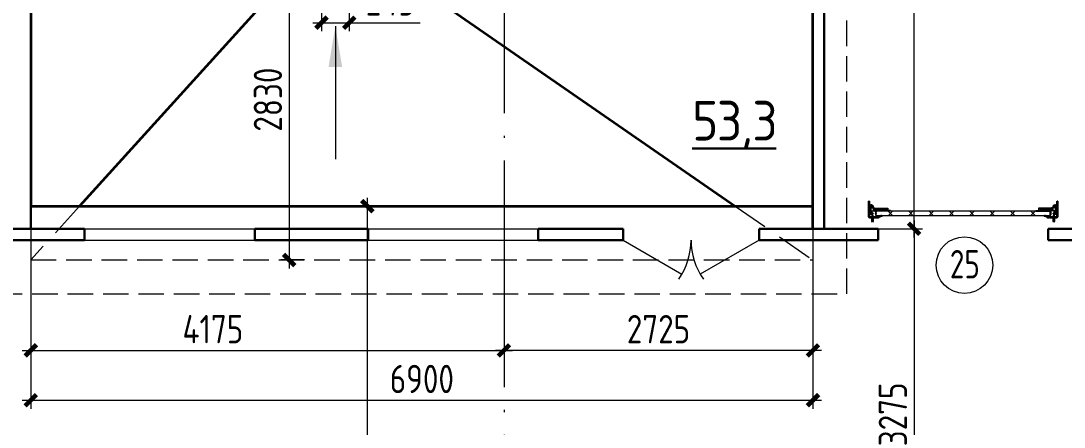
# Model space of a CAD drawing. Extents: x -965262 to 1142518, y -357520 to 71675.
# Drawn here: x 85160 to 94363, y -232627 to -229042 of the extents above; entities that cross this region are included whole.
import ezdxf

# ---------------------------------------------------------------- set-up
doc = ezdxf.new("R2010")
doc.units = 0
doc.header["$LTSCALE"] = 10
for name, pattern in [('AM_DIN_F_W050x2', [3.125, 2.25, -0.875]), ('DOTE', [2.42, 2, -0.2, 0.02, -0.2]), ('HIDDEN', [9.525, 6.35, -3.175])]:
    doc.linetypes.add(name, pattern=pattern)
doc.layers.get('0').update_dxf_attribs({"linetype": 'CONTINUOUS', "lineweight": 30})
doc.layers.get('Defpoints').update_dxf_attribs({"linetype": 'CONTINUOUS'})
doc.layers.add('DOTE', color=7, linetype='DOTE', lineweight=9)
doc.layers.add('полы', color=3, linetype='CONTINUOUS', lineweight=35)
doc.styles.add('GOST-2.304_Type-B', font='isocpeur.ttf', dxfattribs={"width": 0.9})
doc.styles.get("Standard").update_dxf_attribs({"font": 'isocpeur.ttf', "height": 300})
doc.styles.add('ГОСТ 2м', font='isocpeur.ttf', dxfattribs={"width": 0.8, "height": 250})
doc.dimstyles.new('ГОСТ 2м', dxfattribs={"dimtxt": 250, "dimasz": 100, "dimexe": 75, "dimexo": 150, "dimgap": 62.5, "dimtad": 1, "dimdec": 0, "dimtxsty": 'ГОСТ 2м', "dimblk": 'ARCHTICK', "dimcen": 150, "dimdle": 75, "dimclrd": 256, "dimclre": 256, "dimclrt": 256, "dimadec": 0, "dimazin": 0, "dimtfac": 1, "dimtdec": 0, "dimtmove": 0, "dimatfit": 3, "dimldrblk": 'OBLIQUE', "dimfxl": 1, "dimlwd": 15, "dimlwe": 15, "dimarcsym": 0})

# ---------------------------------------------------------------- blocks, each defined once
blk = doc.blocks.new('anchor.bolt')
for p, q in [((-0.07, 0), (-0.07, -0.72)), ((0.07, 0), (0.07, -0.06)), ((-0.1, -0.04), (-0.07, -0.03)), ((-0.1, -0.04), (0.09, -0.06)), ((0.07, -0.07), (-0.1, -0.04)), ((-0.1, -0.11), (-0.07, -0.1)), ((-0.1, -0.11), (0.09, -0.13)), ((0.07, -0.14), (-0.1, -0.11)), ((-0.1, -0.18), (-0.07, -0.17)), ((-0.1, -0.18), (0.09, -0.2)), ((0.07, -0.21), (-0.1, -0.18)), ((-0.1, -0.25), (-0.07, -0.24)), ((-0.1, -0.25), (0.09, -0.27)), ((0.07, -0.28), (-0.1, -0.25)), ((-0.1, -0.32), (-0.07, -0.31)), ((-0.1, -0.32), (0.09, -0.34)), ((0.07, -0.35), (-0.1, -0.32)), ((-0.1, -0.39), (-0.07, -0.38)), ((-0.1, -0.39), (0.09, -0.41)), ((0.07, -0.42), (-0.1, -0.39)), ((-0.1, -0.46), (-0.07, -0.45)), ((-0.1, -0.46), (0.09, -0.48)), ((0.07, -0.49), (-0.1, -0.46)), ((-0.1, -0.53), (-0.07, -0.52)), ((-0.1, -0.53), (0.09, -0.55)), ((0.07, -0.56), (-0.1, -0.53)), ((-0.09, -0.6), (-0.07, -0.59)), ((-0.09, -0.6), (0.09, -0.62)), ((0.07, -0.63), (-0.09, -0.6)), ((-0.07, -0.72), (0, -0.8)), ((-0.04, -0.62), (-0.06, -0.63)), ((-0.06, -0.64), (-0.06, -0.63)), ((-0.06, -0.73), (-0.06, -0.64)), ((0, -0.79), (-0.06, -0.73)), ((-0.01, -0.63), (-0.04, -0.62)), ((-0.03, -0.63), (0, -0.79)), ((-0.03, -0.63), (0.01, -0.78)), ((-0.02, -0.63), (0.01, -0.77)), ((-0.01, -0.63), (0.02, -0.76)), ((0.03, -0.69), (-0.01, -0.63)), ((0, -0.64), (0.03, -0.75)), ((0, -0.8), (0.07, -0.72)), ((0, -0.79), (0.03, -0.74)), ((0.01, -0.66), (0.03, -0.74)), ((0.03, -0.74), (0.03, -0.69)), ((0.07, -0.06), (0.09, -0.06)), ((0.09, -0.06), (0.07, -0.07)), ((0.07, -0.07), (0.07, -0.13)), ((0.07, -0.13), (0.09, -0.13)), ((0.09, -0.13), (0.07, -0.14)), ((0.07, -0.14), (0.07, -0.2)), ((0.07, -0.2), (0.09, -0.2)), ((0.09, -0.2), (0.07, -0.21)), ((0.07, -0.21), (0.07, -0.27)), ((0.07, -0.27), (0.09, -0.27)), ((0.09, -0.27), (0.07, -0.28)), ((0.07, -0.28), (0.07, -0.34)), ((0.07, -0.33), (0.09, -0.34)), ((0.09, -0.34), (0.07, -0.35)), ((0.07, -0.35), (0.07, -0.41)), ((0.07, -0.4), (0.09, -0.41)), ((0.09, -0.41), (0.07, -0.42)), ((0.07, -0.42), (0.07, -0.48)), ((0.07, -0.47), (0.09, -0.48)), ((0.09, -0.48), (0.07, -0.49)), ((0.07, -0.49), (0.07, -0.55)), ((0.07, -0.55), (0.09, -0.55)), ((0.09, -0.55), (0.07, -0.56)), ((0.07, -0.56), (0.07, -0.62)), ((0.09, -0.62), (0.07, -0.63)), ((0.07, -0.62), (0.09, -0.62)), ((0.07, -0.63), (0.07, -0.72))]:
    blk.add_line(p, q)
blk.add_arc((0.16, -0.64), 0.222, 187.9982, 219.836)
blk = doc.blocks.new('Крепеж_ворот')
at = {"lineweight": 15}
h = blk.add_hatch(dxfattribs=at)
h.set_pattern_fill('ANSI31', color=256, scale=2, angle=180)
h.set_pattern_definition([(225, (746089.599, 74802.7244), (4.49013, -4.49013), [])])
h.paths.add_polyline_path([(746087.1, 74804.1), (746087.1, 74801.6), (746091.1, 74801.6), (746094.2, 74801.9), (746094.2, 74804.1)], flags=17)
h.paths.add_polyline_path([(746116.4, 74801.6, 0.165118), (746119.9, 74802.8), (746124.2, 74806.1, -0.301689), (746131.4, 74806.6), (746134.8, 74804.7, 0.130081), (746137.5, 74803.9), (746142.2, 74803.9), (746142.2, 74806.4), (746137.5, 74806.4, -0.130081), (746136, 74806.9), (746132.6, 74808.8, 0.301689), (746122.7, 74808.1), (746118.3, 74804.7, -0.165112), (746116.4, 74804.1), (746064.1, 74804.1, -0.414223), (746061, 74807.2), (746061, 74868.5), (746059.4, 74868.5), (746059.4, 74868.8), (746059.4, 74869.5), (746059.4, 74870.5), (746059.4, 74870.7), (746059.4, 74871.7), (746059.4, 74872.2), (746059.4, 74873.2), (746059.4, 74873.9), (746059.4, 74874.7), (746059.4, 74875.6), (746059.4, 74876.1), (746059.4, 74877.1), (746059.4, 74877.4), (746059.4, 74878.3), (746059.4, 74879.1), (746059.4, 74879.4), (746061, 74879.4), (746061, 74944.5), (746058.5, 74944.5), (746058.5, 74807.2, 0.41422), (746064.1, 74801.6)])
h = blk.add_hatch(dxfattribs=at)
h.set_pattern_fill('ANSI31', color=256, scale=2, angle=90)
h.set_pattern_definition([(135, (736343.8085, 75928.334), (-4.490128, -4.490128), [])])
edge = h.paths.add_edge_path()
edge.add_ellipse((746065.1, 74838.4), major_axis=(-1.67, 1.67), ratio=1, start_angle=45, end_angle=135, ccw=False)
edge.add_line((746062.7, 74838.4), (746062.7, 74868.5))
edge.add_line((746062.7, 74868.5), (746061, 74868.5))
edge.add_line((746061, 74868.5), (746061, 74838.4))
edge.add_ellipse((746065.1, 74838.4), major_axis=(-2.89, 2.89), ratio=1, start_angle=45, end_angle=135)
edge.add_line((746065.1, 74834.3), (746096.6, 74834.3))
edge.add_line((746096.6, 74834.3), (746096.6, 74836))
edge.add_line((746096.6, 74836), (746065.1, 74836))
edge = h.paths.add_edge_path()
edge.add_ellipse((746065.1, 74890.2), major_axis=(2.89, 2.89), ratio=1, start_angle=106, end_angle=135)
edge.add_line((746061, 74890.2), (746061, 74879.4))
edge.add_line((746061, 74879.4), (746062.7, 74879.4))
edge.add_line((746062.7, 74879.4), (746062.7, 74890.4))
edge.add_ellipse((746065.1, 74890.2), major_axis=(-1.67, 1.67), ratio=1, start_angle=16, end_angle=45, ccw=False)
edge.add_line((746063, 74891.3), (746069.9, 74903.7))
edge.add_ellipse((746079.1, 74898.6), major_axis=(7.45, 7.45), ratio=1, start_angle=-3, end_angle=106, ccw=False)
edge.add_line((746086.9, 74905.7), (746097.5, 74893.9))
edge.add_line((746097.5, 74893.9), (746098.8, 74895.1))
edge.add_line((746098.8, 74895.1), (746088.2, 74906.8))
edge.add_ellipse((746079.1, 74898.6), major_axis=(8.67, 8.67), ratio=1, start_angle=-3, end_angle=106)
edge.add_line((746068.4, 74904.5), (746061.5, 74892.1))
h = blk.add_hatch(color=256, dxfattribs=at)
h.dxf.hatch_style = 1
h.paths.add_polyline_path([(746145.9, 74808.8), (746142.6, 74809.8, 0.10613), (746142.5, 74809.9), (746136.4, 74809.3, -0.181324), (746135.1, 74809.6, 0.335683), (746120.2, 74809.1, -0.119126), (746118.6, 74808.6, 0.371631), (746118, 74808.1), (746117.9, 74807.6, 0.451909), (746118.5, 74806.9, 0.124341), (746121, 74807.6, -0.343618), (746134.1, 74808.2, 0.181324), (746136.5, 74807.6), (746142.5, 74808.2, -0.110452), (746142.6, 74808.2), (746147.2, 74806.6, -0.710497), (746147.2, 74805.5), (746142.6, 74803.9), (746135.7, 74803.9, -0.178994), (746132.7, 74805, 0.369834), (746129.7, 74805, -0.178993), (746126.6, 74803.9), (746122.2, 74803.9, 0.120709), (746121.9, 74803.8), (746119.7, 74802.7, -0.017147), (746119.4, 74802.4, 0.538795), (746119.6, 74802.2), (746127.3, 74802.2, 0.207608), (746130.7, 74803.7, -0.433918), (746131.6, 74803.7, 0.207608), (746135.1, 74802.2), (746142.5, 74802.2, 0.079707), (746142.6, 74802.2), (746147.7, 74803.9, 0.461502), (746149, 74807.1, -0.250825), (746149.1, 74807.6, -0.128039), (746173.1, 74815.5, 0.416657), (746173.7, 74816.2), (746173.6, 74816.9, 0.409849), (746173, 74817.5, 0.127248)])
for p, q in [((746058.5, 74807.2), (746058.5, 74944.5)), ((746058.5, 74944.5), (746061, 74944.5)), ((746061, 74879.4), (746061, 74944.5)), ((746059.4, 74879.4), (746062.7, 74879.4)), ((746059.4, 74868.5), (746059.4, 74879.4)), ((746059.4, 74868.5), (746062.7, 74868.5)), ((746061, 74879.4), (746061, 74890.2)), ((746061, 74807.2), (746061, 74868.5)), ((746061, 74838.4), (746061, 74868.5)), ((746068.4, 74904.5), (746061.5, 74892.1)), ((746062.7, 74838.4), (746062.7, 74890.2)), ((746063.6, 74883), (746062.7, 74883)), ((746063.6, 74864.9), (746062.7, 74864.9)), ((746069.9, 74903.7), (746063, 74891.3)), ((746063.6, 74883), (746063.6, 74873.9)), ((746067.2, 74880.2), (746063.6, 74883)), ((746063.6, 74873.9), (746063.6, 74864.9)), ((746067.2, 74867.6), (746063.6, 74864.9)), ((746064.1, 74875.1), (746064.1, 74872.8)), ((746096.6, 74836), (746065.1, 74836)), ((746096.6, 74834.3), (746065.1, 74834.3)), ((746067.2, 74880.2), (746067.2, 74875.1)), ((746067.2, 74872.8), (746067.2, 74867.6)), ((746086.9, 74905.7), (746097.5, 74893.9)), ((746088.2, 74906.8), (746098.8, 74895.1)), ((746096.6, 74834.3), (746096.6, 74836)), ((746097.5, 74893.9), (746098.8, 74895.1)), ((746064.1, 74804.1), (746116.4, 74804.1)), ((746064.1, 74801.6), (746116.4, 74801.6)), ((746079, 74805.9), (746102.4, 74805.9)), ((746079, 74805.9), (746079, 74804.1)), ((746079, 74804.1), (746102.4, 74804.1)), ((746082.5, 74814.1), (746081.2, 74813.3)), ((746081.2, 74813.3), (746081.2, 74805.9)), ((746098.9, 74814.1), (746082.5, 74814.1)), ((746085.9, 74813.3), (746085.9, 74805.9)), ((746095.4, 74813.3), (746095.4, 74805.9)), ((746098.9, 74814.1), (746100.1, 74813.3)), ((746100.1, 74813.3), (746100.1, 74805.9)), ((746102.4, 74805.9), (746102.4, 74804.1)), ((746118.3, 74804.7), (746122.7, 74808.1)), ((746119.9, 74802.8), (746124.2, 74806.1)), ((746134.8, 74804.7), (746131.4, 74806.6)), ((746136, 74806.9), (746132.6, 74808.8)), ((746142.2, 74806.4), (746137.5, 74806.4)), ((746137.5, 74803.9), (746142.2, 74803.9)), ((746142.2, 74806.4), (746142.2, 74803.9)), ((746142.2, 74803.9), (746142.2, 74806.4)), ((746142.6, 74803.9), (746147.2, 74805.5)), ((746142.6, 74802.2), (746147.7, 74803.9)), ((746173.6, 74816.9), (746173.7, 74816.2))]:
    blk.add_line(p, q)
for p, q in [((746061, 74879.4), (746061, 74881.3)), ((746061, 74833.9), (746061, 74868.5)), ((746062.7, 74883), (746062.7, 74873.9)), ((746062.7, 74873.9), (746062.7, 74864.9)), ((746073.1, 74841.7), (746073.1, 74905.2)), ((746073.1, 74895.8), (746076.7, 74892.3)), ((746073.1, 74851), (746076.7, 74854.6)), ((746074.3, 74885.9), (746074.3, 74861)), ((746074.3, 74879.9), (746075.7, 74879.9)), ((746074.3, 74867), (746075.7, 74867)), ((746076.9, 74873.4), (746075.7, 74879.9)), ((746075.7, 74879.9), (746075.7, 74867)), ((746076.9, 74873.4), (746075.7, 74867)), ((746076, 74885.9), (746076, 74882.6)), ((746076, 74864.3), (746076, 74861)), ((746076.2, 74882.6), (746076.2, 74885.6)), ((746076.2, 74885.6), (746076.8, 74885.6)), ((746076.2, 74864.3), (746076.2, 74882.6)), ((746076.2, 74864.3), (746076.2, 74861.3)), ((746076.2, 74861.3), (746076.8, 74861.3)), ((746076.8, 74885.6), (746076.8, 74892)), ((746076.8, 74861.3), (746076.8, 74854.9)), ((746081.4, 74897.6), (746081.4, 74886.4)), ((746081.4, 74849.3), (746081.4, 74860.5)), ((746087.4, 74898), (746081.7, 74897.9)), ((746087.4, 74848.8), (746081.7, 74848.9)), ((746082.1, 74885.6), (746087.4, 74885.6)), ((746082.1, 74861.3), (746087.4, 74861.3)), ((746087.4, 74899.5), (746087.4, 74898)), ((746087.4, 74885.6), (746087.4, 74898)), ((746087.4, 74885.6), (746098.3, 74885.6)), ((746087.4, 74848.7), (746087.4, 74861.3)), ((746087.4, 74861.3), (746098.3, 74861.3)), ((746087.4, 74847.4), (746087.4, 74848.8)), ((746098.7, 74885.2), (746098.7, 74882.6)), ((746098.7, 74882.6), (746098.7, 74864.3)), ((746098.7, 74881.6), (746099.8, 74881.6)), ((746098.7, 74865.3), (746099.8, 74865.3)), ((746098.7, 74861.6), (746098.7, 74864.3)), ((746099.8, 74861.2), (746099.8, 74885.7)), ((746099.8, 74885.7), (746110.3, 74885.7)), ((746099.8, 74861.2), (746110.3, 74861.2)), ((746110.3, 74861.2), (746110.3, 74885.7)), ((746110.3, 74881.5), (746224.7, 74881.5)), ((746110.3, 74865.4), (746212.5, 74865.4)), ((746113.8, 74877.2), (746224.7, 74877.2)), ((746250.5, 74858.8), (746250.5, 74862.8))]:
    blk.add_line(p, q, dxfattribs=at)
at = {"lineweight": 15, "ltscale": 0.5}
for p, q in [((746076, 74885.9), (746074.3, 74885.9)), ((746076, 74861), (746074.3, 74861))]:
    blk.add_line(p, q, dxfattribs=at)
at = {"lineweight": 15, "extrusion": (-1.7375e-14, 1, 0)}
for p, q in [((746112.7, 74883.6), (746224.7, 74883.6)), ((746112.7, 74863.2), (746112.7, 74883.6)), ((746112.7, 74863.2), (746135.6, 74863.2)), ((746116.7, 74856.9), (746116.7, 74828.9)), ((746117.3, 74826.3), (746119, 74822.8)), ((746119, 74822.8), (746122.6, 74824.6)), ((746120.8, 74856.9), (746120.8, 74828.9)), ((746122.6, 74824.6), (746120.9, 74828)), ((746122.6, 74863.2), (746122.6, 74862.8)), ((746250.5, 74862.8), (746122.6, 74862.8)), ((746250.5, 74858.8), (746122.6, 74858.8)), ((746123.8, 74840), (746123.8, 74848.8)), ((746135.6, 74881.9), (746156.6, 74881.9)), ((746135.6, 74863.2), (746135.6, 74881.9)), ((746156.6, 74881.9), (746156.6, 74863.2)), ((746156.6, 74863.2), (746212.5, 74863.2))]:
    blk.add_line(p, q, dxfattribs=at)
at = {"lineweight": 15, "ltscale": 0.5, "extrusion": (-1.7375e-14, 1, 0)}
for p, q in [((746112.7, 74879.5), (746224.7, 74879.5)), ((746135.6, 74865.8), (746112.7, 74865.8)), ((746114.9, 74871.2), (746120.4, 74871.2)), ((746120.8, 74856.9), (746116.7, 74856.9)), ((746117.2, 74851.9), (746116.7, 74853.9)), ((746120.8, 74840.1), (746116.7, 74840.1)), ((746117.2, 74836.9), (746116.7, 74835)), ((746120.8, 74829.2), (746116.7, 74829.2)), ((746119.8, 74839), (746119.8, 74849.8)), ((746123.8, 74847.8), (746119.8, 74847.8)), ((746123.8, 74841), (746119.8, 74841)), ((746122.6, 74868.9), (746122.6, 74863.2)), ((746122.6, 74862.8), (746122.6, 74858.8)), ((746139.7, 74862.8), (746139.7, 74858.8)), ((746152.5, 74862.8), (746152.5, 74858.8)), ((746212.5, 74865.8), (746156.6, 74865.8)), ((746173.5, 74862.8), (746173.5, 74858.8))]:
    blk.add_line(p, q, dxfattribs=at)
at = {"lineweight": 15, "extrusion": (-2.77556e-16, -1, 0)}
for p, q in [((746224.7, 74865.6), (746113.8, 74865.6)), ((746128, 74865.6), (746128, 74863.3)), ((746137.6, 74865.6), (746137.6, 74863.3)), ((746164.4, 74865.6), (746164.4, 74863.3)), ((746174, 74865.6), (746174, 74863.3)), ((746200.8, 74865.6), (746200.8, 74863.3)), ((746210.4, 74865.6), (746210.4, 74863.3)), ((746224.7, 74883.6), (746224.7, 74863.3))]:
    blk.add_line(p, q, dxfattribs=at)
at = {"extrusion": (-1, -4.26669e-14, 0)}
for p, q in [((746117.9, 74807.6), (746118, 74808.1)), ((746136.4, 74809.3), (746142.5, 74809.9)), ((746142.5, 74808.2), (746136.5, 74807.6)), ((746142.6, 74809.8), (746145.9, 74808.8)), ((746147.2, 74806.6), (746142.6, 74808.2))]:
    blk.add_line(p, q, dxfattribs=at)
at = {"extrusion": (-1, -4.2422e-14, 1.22461e-16)}
for p, q in [((746119.5, 74802.5), (746121.9, 74803.8)), ((746127.3, 74802.2), (746119.6, 74802.2)), ((746122.2, 74803.9), (746126.6, 74803.9)), ((746142.5, 74802.2), (746135.1, 74802.2)), ((746135.7, 74803.9), (746142.5, 74803.9))]:
    blk.add_line(p, q, dxfattribs=at)
at = {"lineweight": 15}
for centre, radius, start, end in [((746079.1, 74899.5), 8.28, 0, 136.00967), ((746079.1, 74847.4), 8.28, 223.99033, 0), ((746077, 74882.6), 0.956, 180, 270), ((746077, 74864.3), 0.956, 90, 180), ((746077, 74882.6), 0.75, 180, 270), ((746077, 74864.3), 0.75, 90, 180), ((746076.4, 74892), 0.375, 0, 45), ((746076.4, 74854.9), 0.375, 315, 0), ((746081.8, 74897.6), 0.375, 91, 180), ((746082.1, 74886.4), 0.75, 180, 270), ((746082.1, 74860.5), 0.75, 90, 180), ((746081.8, 74849.3), 0.375, 180, 269), ((746098.3, 74885.2), 0.375, 0, 90), ((746098.3, 74861.6), 0.375, 270, 0), ((746122.6, 74856.9), 5.92, 90, 180), ((746122.6, 74828.9), 5.92, 180, 199.64644), ((746122.6, 74856.9), 1.87, 90, 180), ((746128.6, 74855.4), 8.15, 194.99861, 233.92136), ((746128.6, 74833.4), 8.15, 126.07864, 165.00139), ((746122.6, 74828.9), 1.87, 180, 185.53127)]:
    blk.add_arc(centre, radius, start, end, dxfattribs=at)
at = {"lineweight": 15, "ltscale": 0.5}
for centre, radius, start, end in [((746119.4, 74852.5), 2.25, 195, 270), ((746119.4, 74836.4), 2.25, 90, 165), ((746119.4, 74849.8), 0.375, 0, 90), ((746119.4, 74839), 0.375, 270, 0)]:
    blk.add_arc(centre, radius, start, end, dxfattribs=at)
for centre, radius, start, end in [((746064.1, 74807.2), 5.62, 180, 270), ((746064.1, 74807.2), 3.11, 180, 270), ((746082.1, 74803.7), 10.4, 68.27529, 87.87816), ((746090.7, 74797.9), 16.2, 73.30599, 107.29197), ((746099.2, 74803.7), 10.4, 92.12184, 111.72471), ((746116.4, 74807.2), 3.11, 270, 307.50429), ((746116.4, 74807.2), 5.62, 270, 307.50429), ((746118.5, 74807.5), 0.586, 173.27112, 270.54696), ((746118.6, 74808), 0.586, 91.72469, 173.27112), ((746118.5, 74812.1), 5.21, 270.54696, 298.89834), ((746118.4, 74812.1), 3.52, 271.72469, 298.89834), ((746128, 74799.4), 12.4, 54.89026, 129.11428), ((746128, 74799.4), 10.7, 54.89026, 130.74476), ((746128.2, 74801), 8.97, 60.35337, 127.50429), ((746128.2, 74801), 8.97, 60.35337, 127.50429), ((746128.2, 74801), 8.97, 60.35337, 127.50429), ((746128.2, 74801), 6.46, 60.35337, 127.50429), ((746136.2, 74811.1), 3.54, 234.89026, 276), ((746137.5, 74809.6), 5.62, 240.35337, 270), ((746136.2, 74811.1), 1.86, 234.89026, 276), ((746137.5, 74809.6), 3.11, 240.35337, 270), ((746142.5, 74809.6), 0.292, 71.76748, 96), ((746142.5, 74807.9), 0.292, 70.78733, 96), ((746176.2, 74760.8), 56.8, 93.28053, 122.28779), ((746147, 74806), 0.562, 289.21267, 70.78733), ((746147, 74806), 2.25, 288.22907, 27.3228), ((746149.6, 74807.3), 0.586, 151, 207.3228), ((746176.3, 74765.4), 50.3, 93.65928, 122.84475), ((746173, 74816.9), 0.6, 4.13569, 93.28053), ((746173.1, 74816.1), 0.6, 273.65928, 4.13569)]:
    blk.add_arc(centre, radius, start, end)
at = {"extrusion": (-1.22461e-16, -5.20252e-30, -1)}
for centre, radius, start, end in [((-746119.6, 74802.4), 0.187, 270, 62.46874), ((-746122.2, 74803.3), 0.586, 62.46874, 90), ((-746126.6, 74808.6), 4.69, 229.40766, 270), ((-746127.3, 74806.9), 4.69, 223.08626, 270), ((-746131.2, 74803.2), 2.32, 49.40766, 130.59234), ((-746131.2, 74803.2), 0.637, 43.08626, 136.91374), ((-746135.1, 74806.9), 4.69, 270, 316.91374), ((-746135.7, 74808.6), 4.69, 270, 310.59234), ((-746142.5, 74804.2), 0.292, 250.78733, 270), ((-746142.5, 74802.5), 0.292, 251.77093, 270)]:
    blk.add_arc(centre, radius, start, end, dxfattribs=at)
at = {"extrusion": (0, 0, -1)}
for centre, major_axis, start_param, end_param in [((746065.1, 74890.2), (2.89, 2.89), 3.926991, 4.433136), ((746065.1, 74838.4), (-2.89, 2.89), 3.926991, 5.497787), ((746065.1, 74890.2), (-1.67, 1.67), 5.497787, 6.003933), ((746065.1, 74838.4), (-1.67, 1.67), 3.926991, 5.497787), ((746079.1, 74898.6), (8.67, 8.67), 4.433136, 6.335545), ((746079.1, 74898.6), (7.45, 7.45), 4.433136, 6.335545)]:
    blk.add_ellipse(centre, major_axis=major_axis, ratio=1, start_param=start_param, end_param=end_param, dxfattribs=at)
for points in [[(746067.2, 74875.1), (746065.9, 74875.1), (746064.1, 74875.1)], [(746064.1, 74872.8), (746065.9, 74872.8), (746067.2, 74872.8)]]:
    blk.add_rational_spline(points, [1, 1.01284142743, 1], degree=2)
at = {"lineweight": 15, "ltscale": 0.5}
for points, knots in [([(746114.9, 74871.2), (746114.7, 74871.2), (746114.4, 74871.2), (746113.8, 74871.5), (746113.6, 74871.6), (746113.2, 74872), (746113, 74872.3), (746112.8, 74872.8), (746112.7, 74873.1), (746112.7, 74873.4)], [0.37141352, 0.37141352, 0.37141352, 0.37141352, 0.39402571, 0.39402571, 0.41663789, 0.41663789, 0.43959523, 0.43959523, 0.46255257, 0.46255257, 0.46255257, 0.46255257]), ([(746122.6, 74868.9), (746122.6, 74869.2), (746122.6, 74869.5), (746122.3, 74870.1), (746122.2, 74870.3), (746121.8, 74870.7), (746121.5, 74870.9), (746121, 74871.1), (746120.7, 74871.2), (746120.4, 74871.2)], [0.28027447, 0.28027447, 0.28027447, 0.28027447, 0.30323181, 0.30323181, 0.32618916, 0.32618916, 0.34880134, 0.34880134, 0.37141352, 0.37141352, 0.37141352, 0.37141352])]:
    blk.add_open_spline(points, degree=3, knots=knots, dxfattribs=at)
at = {"lineweight": 15}
for points in [[(746117.1, 74826.9), (746117.1, 74826.7), (746117.2, 74826.5), (746117.3, 74826.3)], [(746120.9, 74828), (746120.9, 74828.2), (746120.8, 74828.5), (746120.8, 74828.7)]]:
    blk.add_open_spline(points, degree=3, dxfattribs=at)
at = {"xscale": -50.80000000000001, "yscale": 50.80000000000001, "zscale": 50.80000000000001}
blk.add_blockref('anchor.bolt', (746090.7, 74804.1), dxfattribs=at)
blk = doc.blocks.new('_ArchTick')
at = {"color": 0, "linetype": 'ByBlock', "lineweight": 0, "const_width": 0.4}
blk.add_lwpolyline([(-0.5, -0.5), (0.5, 0.5)], dxfattribs=at)
blk = doc.blocks.new('*D1224')
at = {"lineweight": 15, "ltscale": 50, "transparency": 16777216}
for p, q in [((87812, -228471), (87812, -229132.6)), ((88057, -228471), (88057, -229132.6)), ((87737, -229057.6), (88057, -229057.6)), ((88057, -229057.6), (88682, -229057.6))]:
    blk.add_line(p, q, dxfattribs=at)
at = {"layer": 'Defpoints', "color": 0, "lineweight": 15, "ltscale": 50, "transparency": 16777216}
for p in [(87812, -228321), (88057, -228321), (88057, -229057.6)]:
    blk.add_point(p, dxfattribs=at)
at = {"lineweight": 15, "ltscale": 50, "transparency": 16777216, "xscale": 100, "yscale": 100, "zscale": 100, "rotation": 180}
blk.add_blockref('_ArchTick', (87812, -229057.6), dxfattribs=at)
at = {"lineweight": 15, "ltscale": 50, "transparency": 16777216, "xscale": 100, "yscale": 100, "zscale": 100}
blk.add_blockref('_ArchTick', (88057, -229057.6), dxfattribs=at)
at = {"lineweight": 15, "ltscale": 50, "transparency": 16777216, "insert": (88419.5, -228870.1), "char_height": 250, "attachment_point": 5, "style": 'ГОСТ 2м'}
blk.add_mtext('245', dxfattribs=at)
blk = doc.blocks.new('_Oblique')
at = {"color": 0, "linetype": 'ByBlock', "lineweight": -2}
blk.add_line((-0.5, -0.5), (0.5, 0.5), dxfattribs=at)
blk = doc.blocks.new('*D1276')
at = {"lineweight": 15, "ltscale": 50, "transparency": 16777216}
for p, q in [((87662, -228321), (87452.2, -228321)), ((87527.2, -228246), (87527.2, -231227)), ((87662, -231152), (87452.2, -231152))]:
    blk.add_line(p, q, dxfattribs=at)
at = {"layer": 'Defpoints', "color": 0, "lineweight": 15, "ltscale": 50, "transparency": 16777216}
for p in [(87812, -228321), (87527.2, -231152), (87812, -231152)]:
    blk.add_point(p, dxfattribs=at)
at = {"lineweight": 15, "ltscale": 50, "transparency": 16777216, "xscale": 100, "yscale": 100, "zscale": 100}
for p, rotation in [((87527.2, -228321), 90), ((87527.2, -231152), 270)]:
    blk.add_blockref('_ArchTick', p, dxfattribs=dict(at, rotation=rotation))
at = {"lineweight": 15, "ltscale": 50, "transparency": 16777216, "insert": (87339.7, -229736.5), "char_height": 250, "attachment_point": 5, "rotation": 90, "style": 'ГОСТ 2м'}
blk.add_mtext('2830', dxfattribs=at)
blk = doc.blocks.new('*D1133')
at = {"lineweight": 15, "ltscale": 50, "transparency": 16777216}
for p, q in [((88216.5, -230602.1), (88216.5, -234537.1)), ((87677.2, -230677.1), (88291.5, -230677.1)), ((87812, -234462.1), (88291.5, -234462.1))]:
    blk.add_line(p, q, dxfattribs=at)
at = {"layer": 'Defpoints', "color": 0, "lineweight": 15, "ltscale": 50, "transparency": 16777216}
for p in [(87527.2, -230677.1), (87662, -234462.1, 3259.8), (88216.5, -234462.1)]:
    blk.add_point(p, dxfattribs=at)
at = {"lineweight": 15, "ltscale": 50, "transparency": 16777216, "xscale": 100, "yscale": 100, "zscale": 100}
for p, rotation in [((88216.5, -230677.1), 90), ((88216.5, -234462.1), 270)]:
    blk.add_blockref('_ArchTick', p, dxfattribs=dict(at, rotation=rotation))
at = {"lineweight": 15, "ltscale": 50, "transparency": 16777216, "insert": (88029, -233257.6), "char_height": 250, "attachment_point": 5, "rotation": 90, "style": 'ГОСТ 2м'}
blk.add_mtext('3785', dxfattribs=at)
blk = doc.blocks.new('*D1293')
at = {"lineweight": 15, "ltscale": 50, "transparency": 16777216}
for p, q in [((93039.9, -230802.1), (93039.9, -234227.1)), ((92297.6, -230877.1), (93114.9, -230877.1)), ((92323, -234152.1), (93114.9, -234152.1))]:
    blk.add_line(p, q, dxfattribs=at)
at = {"layer": 'Defpoints', "color": 0, "lineweight": 15, "ltscale": 50, "transparency": 16777216}
for p in [(92147.6, -230877.1, 1451.3), (92173, -234152.1), (93039.9, -234152.1)]:
    blk.add_point(p, dxfattribs=at)
at = {"lineweight": 15, "ltscale": 50, "transparency": 16777216, "xscale": 100, "yscale": 100, "zscale": 100}
for p, rotation in [((93039.9, -230877.1), 90), ((93039.9, -234152.1), 270)]:
    blk.add_blockref('_ArchTick', p, dxfattribs=dict(at, rotation=rotation))
at = {"lineweight": 15, "ltscale": 50, "transparency": 16777216, "insert": (92852.4, -232514.6), "char_height": 250, "attachment_point": 5, "rotation": 90, "style": 'ГОСТ 2м'}
blk.add_mtext('3275', dxfattribs=at)
blk = doc.blocks.new('*D1294')
at = {"lineweight": 15, "ltscale": 50, "transparency": 16777216}
for p, q in [((93039.9, -230952.1), (93039.9, -223627.1)), ((92297.6, -223702.1), (93114.9, -223702.1)), ((92297.6, -230877.1), (93114.9, -230877.1))]:
    blk.add_line(p, q, dxfattribs=at)
at = {"layer": 'Defpoints', "color": 0, "lineweight": 15, "ltscale": 50, "transparency": 16777216}
for p in [(92147.6, -223702.1, 1451.3), (93039.9, -223702.1), (92147.6, -230877.1, 1451.3)]:
    blk.add_point(p, dxfattribs=at)
at = {"lineweight": 15, "ltscale": 50, "transparency": 16777216, "xscale": 100, "yscale": 100, "zscale": 100}
for p, rotation in [((93039.9, -223702.1), 90), ((93039.9, -230877.1), 270)]:
    blk.add_blockref('_ArchTick', p, dxfattribs=dict(at, rotation=rotation))
at = {"lineweight": 15, "ltscale": 50, "transparency": 16777216, "insert": (92852.4, -227289.6), "char_height": 250, "attachment_point": 5, "rotation": 90, "style": 'ГОСТ 2м'}
blk.add_mtext('7175', dxfattribs=at)
blk = doc.blocks.new('*D1137')
at = {"lineweight": 15, "ltscale": 50, "transparency": 16777216}
for p, q in [((85247.6, -230827.1), (85247.6, -232024.8)), ((89422.6, -231799.8), (89422.6, -231874.8)), ((85172.6, -231949.8), (89497.6, -231949.8))]:
    blk.add_line(p, q, dxfattribs=at)
at = {"layer": 'Defpoints', "color": 0, "lineweight": 15, "ltscale": 50, "transparency": 16777216}
for p in [(85247.6, -230677.1, 0), (89422.6, -231949.8), (89422.6, -231949.8)]:
    blk.add_point(p, dxfattribs=at)
at = {"lineweight": 15, "ltscale": 50, "transparency": 16777216, "xscale": 100, "yscale": 100, "zscale": 100, "rotation": 180}
blk.add_blockref('_ArchTick', (85247.6, -231949.8), dxfattribs=at)
at = {"lineweight": 15, "ltscale": 50, "transparency": 16777216, "xscale": 100, "yscale": 100, "zscale": 100}
blk.add_blockref('_ArchTick', (89422.6, -231949.8), dxfattribs=at)
at = {"lineweight": 15, "ltscale": 50, "transparency": 16777216, "insert": (86854.1, -231762.3), "char_height": 250, "attachment_point": 5, "style": 'ГОСТ 2м'}
blk.add_mtext('4175', dxfattribs=at)
blk = doc.blocks.new('*D1295')
at = {"lineweight": 15, "ltscale": 50, "transparency": 16777216}
for p, q in [((92147.6, -231027.1), (92147.6, -232024.8)), ((89422.6, -231799.8), (89422.6, -231874.8)), ((92222.6, -231949.8), (89347.6, -231949.8))]:
    blk.add_line(p, q, dxfattribs=at)
at = {"layer": 'Defpoints', "color": 0, "lineweight": 15, "ltscale": 50, "transparency": 16777216}
for p in [(92147.6, -230877.1, 1451.3), (89422.6, -231949.8), (89422.6, -231949.8)]:
    blk.add_point(p, dxfattribs=at)
at = {"lineweight": 15, "ltscale": 50, "transparency": 16777216, "xscale": 100, "yscale": 100, "zscale": 100, "rotation": 180}
blk.add_blockref('_ArchTick', (89422.6, -231949.8), dxfattribs=at)
at = {"lineweight": 15, "ltscale": 50, "transparency": 16777216, "xscale": 100, "yscale": 100, "zscale": 100}
blk.add_blockref('_ArchTick', (92147.6, -231949.8), dxfattribs=at)
at = {"lineweight": 15, "ltscale": 50, "transparency": 16777216, "insert": (90785.1, -231762.3), "char_height": 250, "attachment_point": 5, "style": 'ГОСТ 2м'}
blk.add_mtext('2725', dxfattribs=at)
blk = doc.blocks.new('*D1296')
at = {"lineweight": 15, "ltscale": 50, "transparency": 16777216}
for p, q in [((85247.6, -230827.1), (85247.6, -232464.5)), ((92147.6, -231302), (92147.6, -232464.5)), ((85172.6, -232389.5), (92222.6, -232389.5))]:
    blk.add_line(p, q, dxfattribs=at)
at = {"layer": 'Defpoints', "color": 0, "lineweight": 15, "ltscale": 50, "transparency": 16777216}
for p in [(85247.6, -230677.1), (92147.6, -231152, 1451.3), (92147.6, -232389.5)]:
    blk.add_point(p, dxfattribs=at)
at = {"lineweight": 15, "ltscale": 50, "transparency": 16777216, "xscale": 100, "yscale": 100, "zscale": 100, "rotation": 180}
blk.add_blockref('_ArchTick', (85247.6, -232389.5), dxfattribs=at)
at = {"lineweight": 15, "ltscale": 50, "transparency": 16777216, "xscale": 100, "yscale": 100, "zscale": 100}
blk.add_blockref('_ArchTick', (92147.6, -232389.5), dxfattribs=at)
at = {"lineweight": 15, "ltscale": 50, "transparency": 16777216, "insert": (88697.6, -232202), "char_height": 250, "attachment_point": 5, "style": 'ГОСТ 2м'}
blk.add_mtext('6900', dxfattribs=at)

msp = doc.modelspace()

# ---------------------------------------------------------------- hatches: boundary and pattern name
at = {"lineweight": 15}
h = msp.add_hatch(dxfattribs=at)
h.set_pattern_fill('ANSI37', scale=40, angle=90)
h.set_pattern_definition([(135, (92112.99, -230740.33), (-89.8026, -89.8026), []), (225, (92112.99, -230740.33), (89.8026, -89.8026), [])])
h.paths.add_polyline_path([(92706.2, -230721.2), (91606.2, -230721.2), (91606.2, -230761.2), (92706.2, -230761.2)], flags=16)
h.paths.add_polyline_path([(94238.9, -230721.2), (91606.2, -230721.2), (91606.2, -230761.2), (94238.9, -230761.2)])

# ---------------------------------------------------------------- linework, layer by layer
at = {"color": 7, "extrusion": (0, 0, -1)}
for p, q in [((85247.6, -223152.1, -3259.8), (85247.6, -230877.1, -3259.8)), ((92147.6, -223152.1, -3259.8), (92147.6, -230877.1, -3259.8)), ((92247.6, -230877.1, -3259.8), (92247.6, -223152.1, -3259.8)), ((85047.6, -230877.1, -3259.8), (85722.6, -230877.1, -3259.8)), ((85247.6, -230877.1, -3259.8), (85147.6, -230877.1, -3259.8)), ((87222.6, -230877.1, -3259.8), (88222.6, -230877.1, -3259.8)), ((89722.6, -230877.1, -3259.8), (90472.6, -230877.1, -3259.8)), ((90472.6, -230877.1, -3259.8), (90472.6, -230977.1, -3259.8)), ((91672.6, -230877.1, -3259.8), (92722.6, -230877.1, -3259.8)), ((91672.6, -230977.1, -3259.8), (91672.6, -230877.1, -3259.8)), ((92147.6, -230877.1, -3259.8), (92247.6, -230877.1, -3259.8)), ((92722.6, -230877.1, -3259.8), (92722.6, -230977.1, -3259.8)), ((94222.6, -230877.1, -3259.8), (94472.6, -230877.1, -3259.8)), ((94222.6, -230977.1, -3259.8), (94222.6, -230877.1, -3259.8)), ((85722.6, -230977.1, -3259.8), (85047.6, -230977.1, -3259.8)), ((88222.6, -230977.1, -3259.8), (87222.6, -230977.1, -3259.8)), ((90472.6, -230977.1, -3259.8), (89722.6, -230977.1, -3259.8)), ((92722.6, -230977.1, -3259.8), (91672.6, -230977.1, -3259.8)), ((94472.6, -230977.1, -3259.8), (94222.6, -230977.1, -3259.8))]:
    msp.add_line(p, q, dxfattribs=at)
at = {"color": 7, "lineweight": 15, "ltscale": 50}
for p, q in [((85247.6, -223702.1, -3259.8), (85247.6, -230877.1, -3259.8)), ((92147.6, -230677.1, -3259.8), (92147.6, -223702.1, -3259.8))]:
    msp.add_line(p, q, dxfattribs=at)
at = {"color": 7, "lineweight": 15}
for p, q in [((94238.9, -230721.2, -3259.8), (92706.2, -230721.2, -3259.8)), ((92706.2, -230761.2, -3259.8), (92706.2, -230721.2, -3259.8)), ((94238.9, -230761.2, -3259.8), (94238.9, -230721.2, -3259.8)), ((94238.9, -230761.2, -3259.8), (92706.2, -230761.2, -3259.8)), ((85722.6, -230877.1, -3259.8), (87222.6, -230877.1, -3259.8)), ((88222.6, -230877.1, -3259.8), (89722.6, -230877.1, -3259.8)), ((85722.6, -230977.1, -3259.8), (87222.6, -230977.1, -3259.8)), ((88222.6, -230977.1, -3259.8), (89722.6, -230977.1, -3259.8)), ((90472.6, -230977.1, -3259.8), (90992.2, -231277.1, -3259.8)), ((91672.6, -230977.1, -3259.8), (91153, -231277.1, -3259.8))]:
    msp.add_line(p, q, dxfattribs=at)
at = {"color": 7}
for p, q in [((85722.6, -230977.1, -3259.8), (85722.6, -230877.1, -3259.8)), ((87222.6, -230977.1, -3259.8), (87222.6, -230877.1, -3259.8)), ((88222.6, -230977.1, -3259.8), (88222.6, -230877.1, -3259.8)), ((89722.6, -230977.1, -3259.8), (89722.6, -230877.1, -3259.8))]:
    msp.add_line(p, q, dxfattribs=at)
at = {"color": 7, "lineweight": 15}
msp.add_circle((93484.1, -231197.1, -7970.9), 250, dxfattribs=at)
for centre, start, end in [((90472.6, -230977.1, -3259.8), 325, 0), ((91672.6, -230977.1, -3259.8), 180, 215)]:
    msp.add_arc(centre, 600, start, end, dxfattribs=at)
at = {"layer": 'DOTE', "color": 7, "ltscale": 100, "extrusion": (0, -1, 0)}
msp.add_line((89422.6, -162515.3, -4711.1), (89422.6, -237687.4, -4711.1), dxfattribs=at)
at = {"layer": 'полы', "ltscale": 50}
for p, q in [((85247.6, -223152.1, -3259.8), (85247.6, -230677.1, -4711.1)), ((92147.6, -230877.1, -3259.8), (92147.6, -223702.1, -3259.8)), ((87812, -228321, -4711.1), (85677.7, -230677.1, -3503.2)), ((88057, -228321, -4711.1), (91461.4, -230677.1, -4711.1)), ((85247.6, -230677.1, -3259.8), (92147.6, -230677.1, -3259.8))]:
    msp.add_line(p, q, dxfattribs=at)
at = {"layer": 'полы', "color": 2, "linetype": 'AM_DIN_F_W050x2', "lineweight": 15, "ltscale": 10}
for p, q in [((92447.6, -231452, -3259.8), (92447.6, -223402.1, -3259.8)), ((84947.6, -231452, -3259.8), (92447.6, -231452, -3259.8))]:
    msp.add_line(p, q, dxfattribs=at)
at = {"layer": 'полы', "lineweight": 0, "ltscale": 50}
msp.add_line((87934.5, -229087.5, -4711.1), (87934.5, -230263.6, -4711.1), dxfattribs=at)
at = {"layer": 'полы', "linetype": 'HIDDEN', "lineweight": 15, "ltscale": 5}
for p, q in [((85677.7, -230677.1, -3503.2), (85247.6, -231152, -3259.8)), ((91461.4, -230677.1, -4711.1), (92147.6, -231152, -3259.8)), ((85247.6, -230877.1, -3259.8), (85247.6, -231152, -3259.8)), ((92147.6, -230877.1, -3259.8), (92147.6, -231152, -3259.8))]:
    msp.add_line(p, q, dxfattribs=at)
at = {"layer": 'полы', "linetype": 'AM_DIN_F_W050x2', "lineweight": 15, "ltscale": 10}
msp.add_line((85247.6, -231152, -3259.8), (92147.6, -231152, -3259.8), dxfattribs=at)
at = {"layer": 'полы', "lineweight": 0, "ltscale": 50}
msp.add_solid([(87874.5, -229447.5, -4711.1), (87994.5, -229447.5, -4711.1), (87934.5, -229087.5, -4711.1)], dxfattribs=at)

# ---------------------------------------------------------------- block references
at = {"color": 7}
msp.add_blockref('Крепеж_ворот', (-653417.7, -305578.7, -3259.8), dxfattribs=at)
at = {"color": 7, "xscale": -1}
msp.add_blockref('Крепеж_ворот', (840362.9, -305578.7, -3259.8), dxfattribs=at)

# ---------------------------------------------------------------- texts
at = {"color": 7, "lineweight": 15, "width": 0.75}
msp.add_text('25', height=250, dxfattribs=at).set_placement((93355.4, -231313.9, -7970.9))
at = {"color": 7, "insert": (91453.6, -229963.4, -3308.5), "char_height": 350, "width": 2000, "attachment_point": 5, "style": 'GOST-2.304_Type-B'}
msp.add_mtext('{\\fISOCPEUR|b0|i0|c0|p34;\\T0.95;\\L53,3}', dxfattribs=at)

# ---------------------------------------------------------------- dimensions: what is measured, and where the dimension line sits
at = {"lineweight": 15, "ltscale": 50}
for base, p2, picture, middle in [((93039.9, -223702.1, -4711.1), (92147.6, -223702.1, -3259.8), '*D1294', (92852.4, -227289.6, -4711.1)), ((93039.9, -234152.1, -4711.1), (92173, -234152.1, -4711.1), '*D1293', (92852.4, -232514.6, -4711.1))]:
    dim = msp.add_linear_dim(base=base, p1=(92147.6, -230877.1, -3259.8), p2=p2, angle=90, dimstyle='ГОСТ 2м', dxfattribs=at)
    dim.commit()
    dim.dimension.update_dxf_attribs({"geometry": picture, "text_midpoint": middle})
dim = msp.add_linear_dim(base=(87527.2, -231152, -4711.1), p1=(87812, -228321, -4711.1), p2=(87812, -231152, -4711.1), angle=90, text='2830', dimstyle='ГОСТ 2м', dxfattribs=at)
dim.commit()
dim.dimension.update_dxf_attribs({"geometry": '*D1276', "text_midpoint": (87339.7, -229736.5, -4711.1)})
for base, p1, p2, picture, middle in [((88057, -229057.6, -4711.1), (87812, -228321, -4711.1), (88057, -228321, -4711.1), '*D1224', (88419.5, -228870.1, -4711.1)), ((92147.6, -232389.5, -4711.1), (85247.6, -230677.1, -4711.1), (92147.6, -231152, -3259.8), '*D1296', (88697.6, -232202, -4711.1)), ((89422.6, -231949.8, -4711.1), (92147.6, -230877.1, -3259.8), (89422.6, -231949.8, -4711.1), '*D1295', (90785.1, -231762.3, -4711.1))]:
    dim = msp.add_linear_dim(base=base, p1=p1, p2=p2, dimstyle='ГОСТ 2м', dxfattribs=at)
    dim.commit()
    dim.dimension.update_dxf_attribs({"geometry": picture, "text_midpoint": middle})
dim = msp.add_linear_dim(base=(88216.5, -234462.1, -4711.1), p1=(87527.2, -230677.1, -4711.1), p2=(87662, -234462.1, -1451.3), angle=90, dimstyle='ГОСТ 2м', dxfattribs=at)
dim.commit()
dim.dimension.update_dxf_attribs({"geometry": '*D1133', "text_midpoint": (88216.5, -233257.6, -4711.1), "dimtype": 160})
dim = msp.add_linear_dim(base=(89422.6, -231949.8, -4711.1), p1=(85247.6, -230677.1, -4711.1), p2=(89422.6, -231949.8, -4711.1), dimstyle='ГОСТ 2м', dxfattribs=at)
dim.commit()
dim.dimension.update_dxf_attribs({"geometry": '*D1137', "text_midpoint": (86854.1, -231949.8, -4711.1), "dimtype": 160})

doc.saveas('drawing.dxf')
